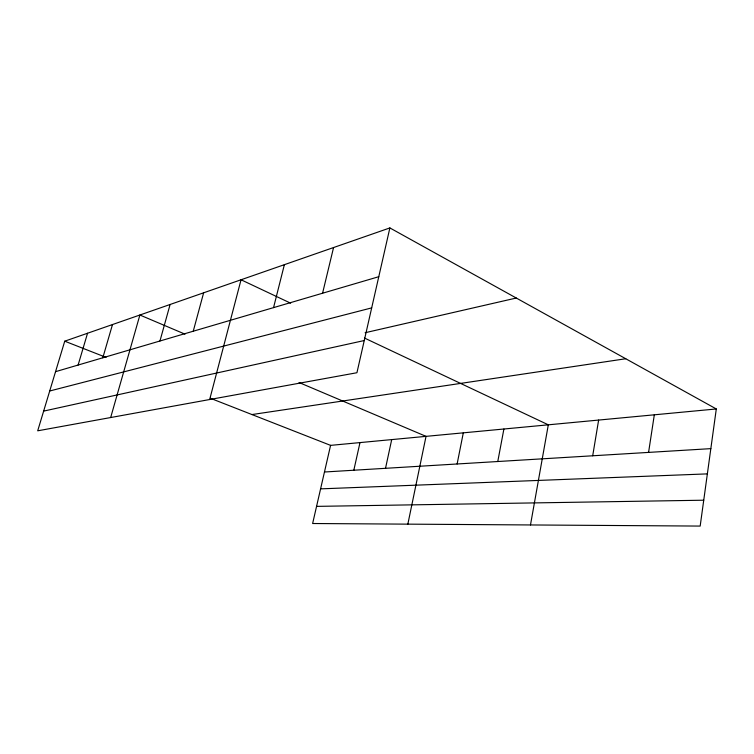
<?xml version="1.0" encoding="UTF-8"?>
<svg xmlns="http://www.w3.org/2000/svg" width="754" height="754" viewBox="0 0 754 754"><rect width="100%" height="100%" fill="white"/><g stroke="black" fill="none" stroke-linecap="round" stroke-linejoin="round"><path stroke-width="1.13" d="M716.3 408.96L700.174 526.075L312.627 523.512L330.582 445.369L716.3 408.96L389.875 227.925L64.74 341.185L37.7 430.817L356.934 372.73L389.875 227.925M648.581 452.4L654.321 414.813M592.701 455.784L598.629 420.072M530.477 524.954L548.309 424.822L364.465 338.037M497.772 461.523L503.898 429.007M457.122 463.983L463.305 432.843M407.848 524.143L426.029 436.359L299.055 382.514M385.52 468.309L391.703 439.601M353.824 470.232L359.988 442.598M322.571 293.221L333.56 247.538M273.551 307.623L284.381 264.673M209.669 399.526L241.044 279.772L290.667 303.193M193.25 331.213L203.637 292.797M159.952 340.997L170.112 304.484M110.668 417.537L139.886 315.012L184.994 334.145M102.817 357.782L112.487 324.55M78.114 365.04L87.549 333.24M55.542 371.675L378.772 276.709M49.717 390.996L371.684 307.886M365.115 332.731L516.283 298.028M43.647 411.109L364.257 340.535M251.959 414.559L625.754 358.744M324.465 472.004L710.834 448.639M320.582 488.865L707.365 473.88M316.557 506.377L703.736 500.204M64.74 341.185L106.06 357.377M210.423 398.282L330.582 445.369"/></g></svg>
